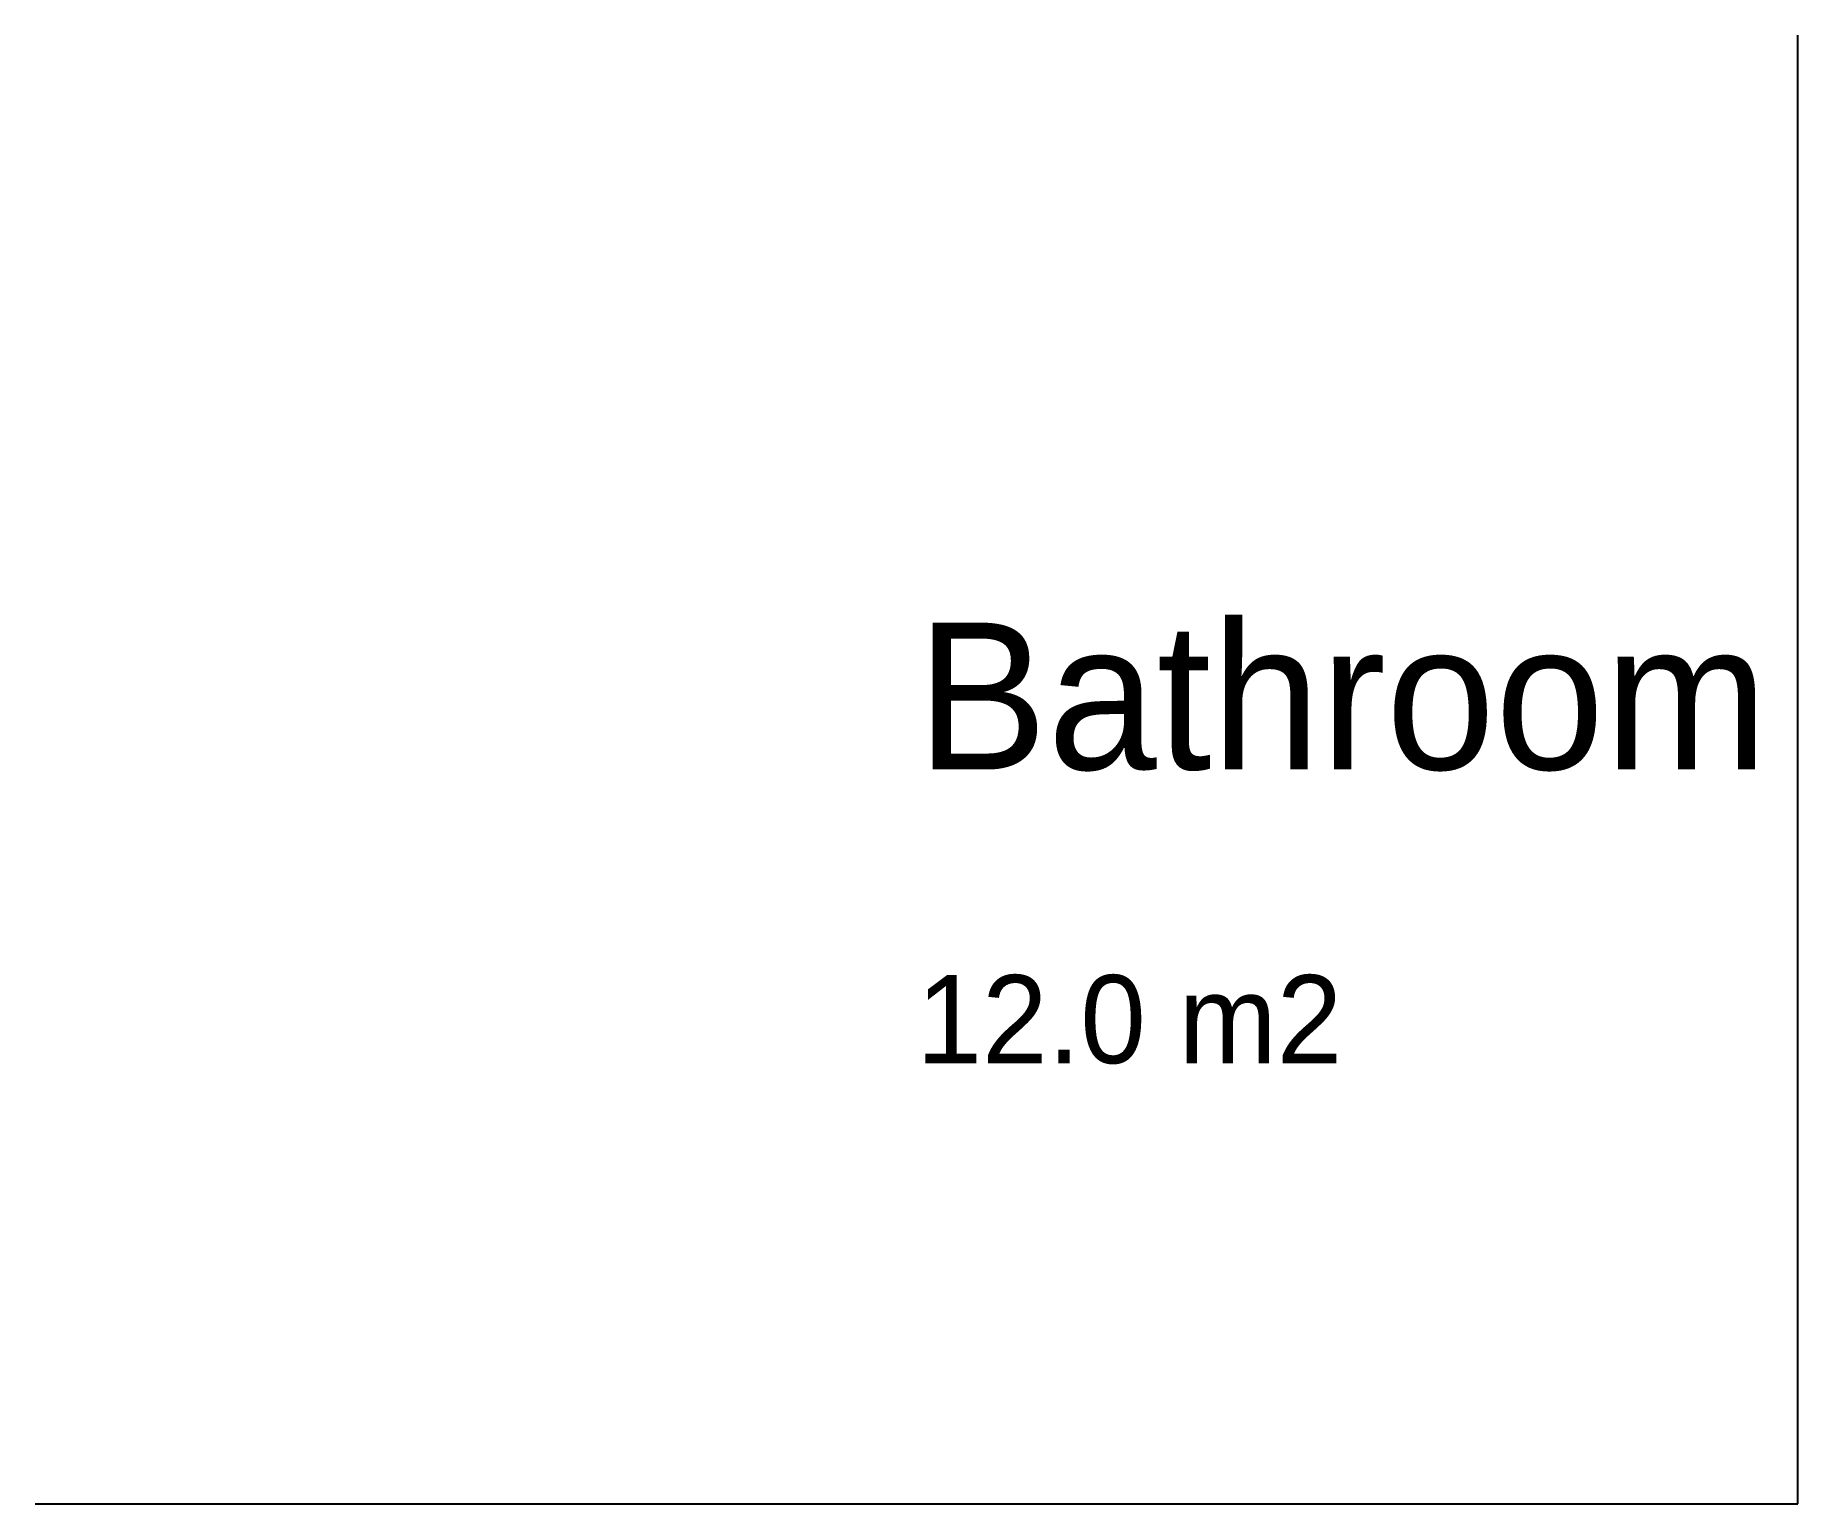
# Model space of a CAD drawing. Extents: x 0 to 6, y 0 to 5.
import ezdxf

# ---------------------------------------------------------------- set-up
doc = ezdxf.new("R2010")
doc.units = 0
doc.layers.add('ANNOTATIONS', color=7, linetype='Continuous')
doc.layers.add('WALLS', color=7, linetype='Continuous')

msp = doc.modelspace()

# ---------------------------------------------------------------- linework, layer by layer
at = {"layer": 'WALLS'}
for p, q in [((6, 0), (6, 5)), ((0, 0), (6, 0))]:
    msp.add_line(p, q, dxfattribs=at)

# ---------------------------------------------------------------- texts
at = {"layer": 'ANNOTATIONS'}
for s, height, p in [('Bathroom', 0.5, (3, 2.5)), ('12.0 m2', 0.3, (3, 1.5))]:
    msp.add_text(s, height=height, dxfattribs=at).set_placement(p)

doc.saveas('drawing.dxf')
